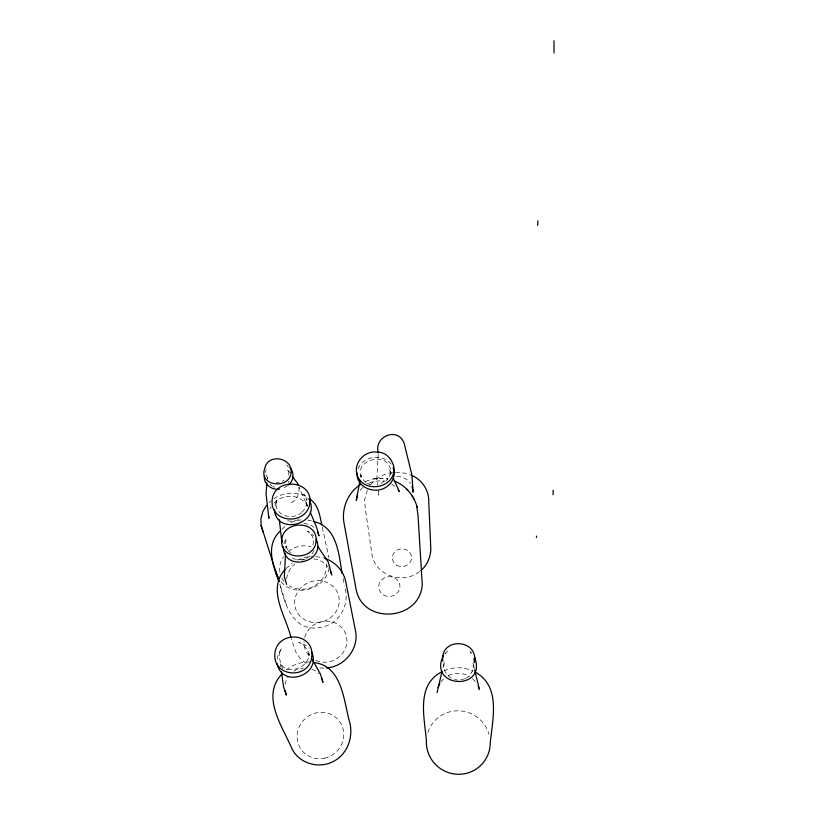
<?xml version="1.0" encoding="UTF-8"?>
<svg xmlns="http://www.w3.org/2000/svg" width="815" height="815" viewBox="0 0 815 815"><rect width="100%" height="100%" fill="white"/><g stroke="black" fill="none" stroke-linecap="round" stroke-linejoin="round"><path stroke-width="0.61" stroke-dasharray="4.08 3.06" d="M378.18 454.077L376.897 477.804L377.63 485.506M285.912 548.373L286.106 545.918L286.177 548.22M267.279 479.342L267.575 476.958L267.615 478.731M360.546 477.366L360.994 474.951L361.218 478.405M390.456 472.557L389.713 476.001L386.259 480.982M329.087 568.014C325.776 590.029 292.921 598.577 279.861 580.28M285.118 684.376L285.984 680.759L288.367 676.348M312.899 544.827C314.661 539.713 312.104 533.886 307.55 531.156L313.765 535.74M277.059 659.091L278.17 654.608L281.786 648.068L280.421 650.502M279.963 651.399C274.533 688.349 330.921 660.924 298.82 642.23L305.594 645.195L309.038 648.098M286.473 578.793L287.848 573.322L290.67 568.31L294.735 564.082M442.973 667.719L444.521 661.607C442.087 669.023 446.895 677.336 454.261 679.496M283.885 543.778L286.147 538.236L285.393 544.94L288.388 550.92M288.602 475.135L289.223 469.674M274.981 505.331L277.069 499.432L276.122 503.038L276.214 506.696L275.898 505.595C278.027 516.812 293.196 519.736 301.214 512.839M265.252 472.557L266.169 469.837M367.361 490.182L364.621 499.514L365.12 507.032L371.976 554.597C375.481 575.971 403.904 584.966 419.908 571.234M358.101 468.717C363.439 455.065 384.874 453.089 392.31 465.854M314.091 550.41C310.749 558.733 299.706 562.37 292.045 557.755M288.215 482.775L289.162 481.156M269.999 508.906L271.263 506.747M440.844 682.063L443.737 678.712M444.888 653.752L447.893 650.828L445.275 653.834M381.369 483.397L384.334 480.3L388.072 477.977M370.794 484.528C376.53 477.57 385.22 472.802 394.297 472.384M360.149 490.273L364.081 486.198M286.075 568.452L292.453 563.012M282.041 529.312L285.209 526.082M301.917 512.126C305.564 509.029 307.438 504.088 306.685 499.361L306.949 500.461L305.757 497.038L303.608 494.063L308.916 499.463M273.983 503.13C282.53 493.299 300.796 493.839 307.224 505.799L299.146 487.166M269.144 502.723L270.906 500.95M465.548 678.549C471.192 675.676 474.432 669.003 472.924 662.819L474.381 668.779M286.157 669.92L292.779 665.6L301.275 662.666L310.148 661.923M293.93 671.234L296.049 669.849L303.323 667.984M287.766 485.791L282.133 488.542M273.952 498.749C283.61 491.965 297.027 491.394 307.326 497.099M282.347 481.39L284.109 480.32M297.21 560.017L305.35 557.195L312.726 556.584M464.642 678.864L458.081 680.148L455.218 679.659M443.839 670.847C452.906 666.772 463.857 666.548 472.761 671.163M448.321 675.594C455.147 672.314 463.348 672.691 469.868 676.521M302.029 560.17L305.431 559.029M298.759 519.787L291.301 521.305L287.593 520.724M291.087 522.446L297.699 520.276L301.143 519.98M365.375 481.543C372.404 478.537 380.34 477.233 387.848 479.098M369.001 483.142L374.594 481.308L380.483 480.819L385.108 481.522M395.448 472.282L406.634 473.332L409.843 474.646M276.254 482.623L279.362 482.358M373.423 478.904L381.899 478.201M324.054 668.137L319.337 667.943M396.813 476.215C402.182 476.541 407.653 478.935 410.628 483.58M307.958 520.225L311.32 520.754M303.832 523.067L311.513 525.431L315.018 528.202M315.955 556.625L323.433 557.827M313.653 558.907C319.256 559.508 324.798 562.432 328.027 567.097M367.076 483.417L370.601 484.884M273.056 486.382L274.808 487.136M311.799 669.135L315.11 670.674L318.787 673.791M391.577 483.896L396.049 487.268M366.098 482.663C343.787 462.451 392.789 445.846 390.701 474.788M270.02 484.304L272.179 486.015M472.486 678.63L476.052 682.512M289.294 551.643L291.087 553.1M471.661 653.09L470.072 651.755L471.875 654.17M306.134 663.512L300.042 658.347L295.651 651.786L291.291 638.542M289.325 472.435L287.817 470.408L289.386 472.568M286.717 464.866L288.337 467.097M267.728 478.476L265.802 474.381M282.744 668.636L280.268 662.992L280.778 666.731M309.934 655.382L308.712 653.202L309.863 656.737M391.281 473.719L389.254 469.246L390.528 472.486M307.876 506.533L305.971 502.009L307.082 505.208M286.259 604.272L279.8 583.927C284.69 604.74 293.981 633.581 321.558 627.183C340.262 623.77 350.419 603.232 344.48 585.771M322.271 527.203L329.005 558.02M343.074 578.487L344.317 584.65M378.354 491.496L378.781 495.102L378.486 491.058M304.688 637.432A21.648 20.344 -22.6 0 1 332.591 622.039A21.648 20.344 -22.6 0 1 345.02 649.331A21.648 20.344 -22.6 0 1 314.977 660.038M308.936 655.474A21.648 20.344 -22.6 0 1 304.026 641.7M326.285 563.695A23.625 21.526 -18.3 0 1 314.967 585.618A23.625 21.526 -18.3 0 1 289.325 585.853M284.099 581.299A23.625 21.526 -18.3 0 1 281.633 577.478M279.902 572.12A23.625 21.526 -18.3 0 1 283.386 556.747M288.245 551.48A23.625 21.526 -18.3 0 1 311.167 546.773M298.891 487.309A16.748 14.752 -15.8 0 1 289.294 503.884M427.855 732.553A32.05 31.612 32.9 0 1 488.98 734.244M383.529 594.97A10.615 9.882 -8.2 0 0 399.931 586.953A10.615 9.882 -8.2 0 0 384.578 577.835A10.615 9.882 -8.2 0 0 383.529 594.97M309.425 621.753A22.494 20.813 -19.5 0 0 338.887 596.896A22.494 20.813 -19.5 0 0 302.497 586.321A22.494 20.813 -19.5 0 0 309.425 621.753M324.584 758.164A23.757 22.759 -41.7 0 0 338.194 719.777A23.757 22.759 -41.7 0 0 298.453 728.651A23.757 22.759 -41.7 0 0 324.584 758.164M396.732 565.202A9.617 8.853 -5.7 0 0 411.565 558.02A9.617 8.853 -5.7 0 0 397.608 549.87A9.617 8.853 -5.7 0 0 396.732 565.202"/><path stroke-width="1.22" d="M536.504 537.442L536.504 536.107M537.655 225.368L537.9 220.855M378.252 452.834C373.728 436.045 398.036 426.591 404.118 443.207L411.891 474.88L413.134 492.229L412.023 486.29M285.535 553.283L284.313 576.755L286.636 584.345M266.851 482.918L266.077 493.941L268.858 518.381L268.797 515.997M553.232 490.243L553.039 494.756M442.036 671.387L437.054 692.628M438.012 687.269L439.835 683.663M359.873 481.003L356.277 500.359L357.49 495.092M393.92 470.785C392.555 487.859 366.516 492.718 358.417 477.957C351.459 465.823 362.869 450.766 376.296 452.009C393.299 451.357 400.572 475.695 387.971 485.76C377.294 495.326 356.063 488.552 357.113 472.965M443.401 655.464C427.264 688.583 488.154 691.232 474.412 656.768M266.505 505.371L262.807 511.657L260.953 518.523L261.085 525.492L278.985 581.472M280.452 530.932C265.232 544.552 272.648 565.569 279.046 581.533M420.968 570.541C427.101 565.274 430.279 557.623 430.84 549.667L428.751 501.704C429.138 490.212 421.661 479.098 410.913 475.084M282.143 673.852C260.708 695.776 282.072 726.063 291.678 748.099C298.606 763.38 318.512 769.268 333.111 761.577C348.148 754.12 354.056 735.741 349.115 720.226C343.665 699.382 341.617 665.651 313.867 662.564M285.199 569.369C266.556 589.306 285.984 616.232 290.904 637.34M288.632 484.925C293.736 480.758 294.602 472.394 289.845 467.616M441.649 671.947C415.793 685.109 424.554 717.781 426.398 740.662A32.05 31.612 32.9 0 0 457.195 774.25A32.05 31.612 32.9 0 0 490.202 743.626C492.26 720.348 501.307 687.402 476.184 672.691M360.312 484.68C348.036 492.494 341.536 508.142 343.91 522.415L356.196 589.877C363.643 625.451 420.418 620.276 422.252 584.345L418.064 516.211L416.801 506.227M279.657 489.041C271.935 490.538 263.235 484.12 264.355 475.858M326.438 667.943C344.246 666.945 359.089 648.964 355.564 631.207L345.692 581.37C343.298 570.602 335.077 561.647 324.574 558.326M313.225 521.417C337.074 526.429 338.877 554.169 342.076 573.556M394.124 481.064C405.697 485.108 414.061 495.815 417.27 507.419M309.201 498.566C318.166 504.088 319.837 515.263 321.731 524.738M406.97 489.275L407.612 490.1M412.237 496.08L412.981 497.038M398.046 489.866L399.37 491.598L393.299 478.181M292.341 476.48L295.356 480.524A16.748 14.752 -15.8 0 1 298.392 485.455M278.608 578.456L275.348 570.378M317.911 546.631L328.231 562.044L331.756 575.003L330.309 570.836M312.389 659.743L320.346 673.903L322.985 682.379L321.477 677.785M310.26 512.187L316.454 526.908L318.991 535.863L317.565 531.757M413.572 498.087L414.01 499.198M393.095 467.871L393.889 469.888M478.171 686.332L479.383 689.409L474.666 669.981M309.557 500.349C320.601 524.218 276.193 535.985 274.472 509.65M316.159 539.092C326.825 562.35 283.518 572.823 283.396 546.845M311.554 651.817C322.292 674.82 282.235 689.195 277.171 663.644M261.085 525.492L263.225 532.103M284.955 690.468L286.401 695.114L283.518 686.688L281.46 671.723M282.448 542.077L281.399 538.491L279.372 519.766M473.943 658.683L474.361 662.626C479.149 638.553 439.468 636.698 442.861 661.291M553.976 40.75L554.047 52.924M311.87 656.411C309.547 680.128 272.281 677.54 274.899 653.324C277.477 630.026 314.295 632.236 311.87 656.411M316.139 541.038C314.794 561.138 279.8 561.077 281.725 539.785C283.325 519.96 317.748 519.99 316.139 541.038M309.863 503.11C306.98 525.899 269.541 523.77 272.179 499.687C274.696 477.223 312.848 479.658 309.863 503.11M291.159 472.476C289.692 489.937 258.06 486.382 264.763 468.442C267.636 453.059 292.504 457.388 291.159 472.476"/></g></svg>
